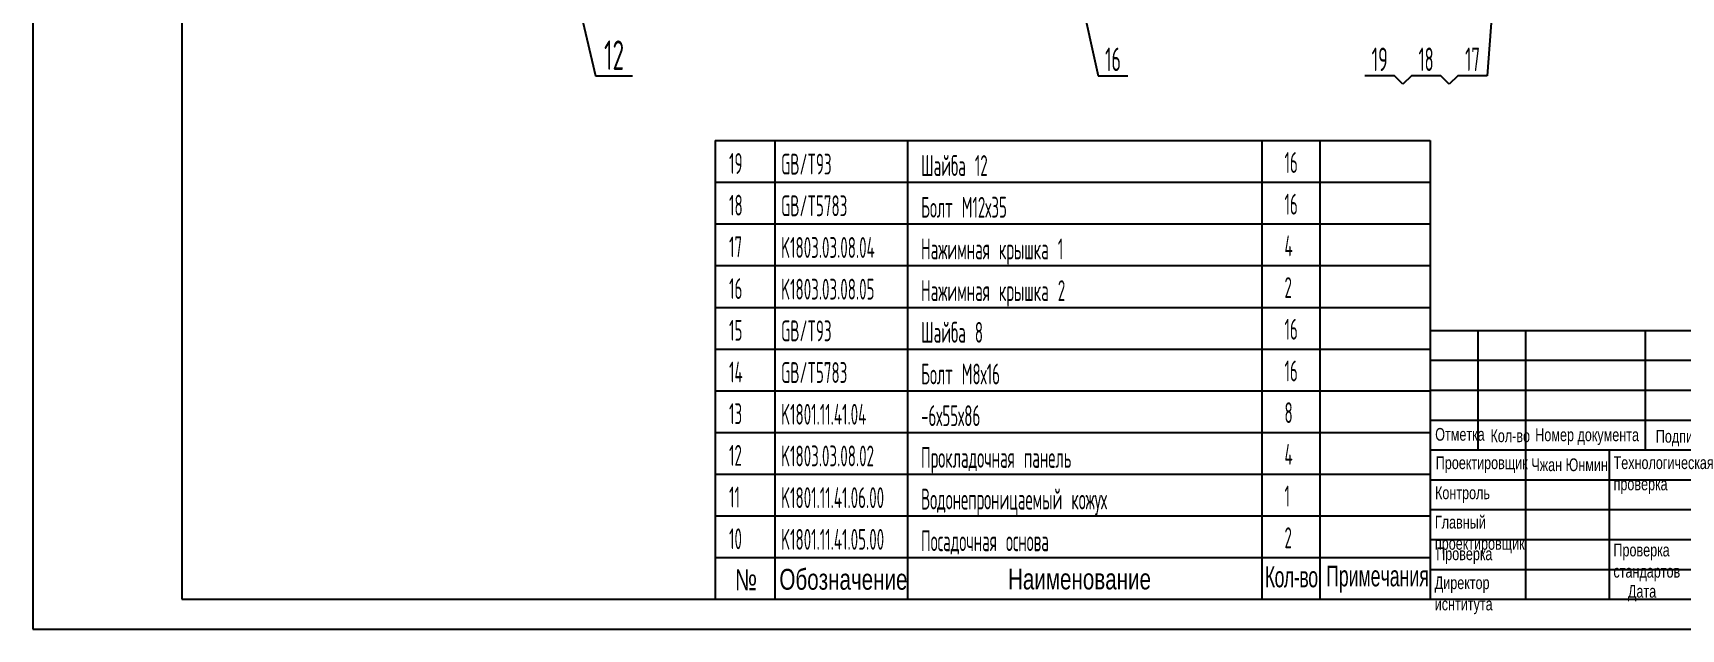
# Model space of a CAD drawing. Extents: x 0 to 4200, y -116 to 2970.
# Drawn here: x 0 to 2765, y 0 to 1001 of the extents above; entities that cross this region are included whole.
import ezdxf
from ezdxf.enums import TextEntityAlignment as Align

# ---------------------------------------------------------------- set-up
doc = ezdxf.new("R2010")
doc.units = 0
doc.header["$LTSCALE"] = 100
doc.header["$MEASUREMENT"] = 0
doc.layers.get('0').update_dxf_attribs({"linetype": 'CONTINUOUS'})
for name, color, linetype in [('01', 7, 'CONTINUOUS'), ('02', 1, 'CONTINUOUS'), ('11', 3, 'CONTINUOUS'), ('THICK', 7, 'CONTINUOUS')]:
    doc.layers.add(name, color=color, linetype=linetype)
doc.styles.add('HZLIB', font='TXT.shx', dxfattribs={"width": 0.5, "height": 35})
doc.styles.get("Standard").update_dxf_attribs({"font": 'isocp.shx', "width": 0.707, "bigfont": 'intecad.shx'})

# ---------------------------------------------------------------- blocks, each defined once
blk = doc.blocks.new('*U148')
at = {"layer": '01'}
for points in [[(25, 292), (25, 5)], [(25, 5), (415, 5)]]:
    blk.add_lwpolyline(points, dxfattribs=at)
at = {"layer": '02'}
for points in [[(0, 297), (0, 0)], [(0, 0), (420, 0)]]:
    blk.add_lwpolyline(points, dxfattribs=at)

msp = doc.modelspace()

# ---------------------------------------------------------------- linework, layer by layer
for p, q in [((1144.665, 819.9999), (1144.665, 50)), ((1144.665, 819.9999), (2344.6651, 819.9999)), ((1244.665, 819.9999), (1244.665, 50)), ((1467.4153, 819.9999), (1467.4153, 50)), ((2062.1524, 819.9999), (2062.1524, 50)), ((2158.9935, 819.9999), (2158.9935, 50)), ((2344.6651, 819.9999), (2344.6651, 50)), ((1144.665, 749.9999), (2344.6651, 749.9999)), ((1144.665, 679.9999), (2344.6651, 679.9999)), ((1144.665, 609.9999), (2344.6651, 609.9999)), ((1144.665, 539.9999), (2344.6651, 539.9999)), ((1144.665, 470), (2344.6651, 470)), ((1144.665, 400), (2344.6651, 400)), ((1144.665, 330), (2344.6651, 330)), ((1144.665, 260), (2344.6651, 260)), ((1144.665, 190), (2344.6651, 190)), ((1144.665, 120), (2344.6651, 120)), ((1144.665, 120), (2344.6651, 120))]:
    msp.add_line(p, q)
at = {"layer": '02', "ltscale": 0.666667}
for p, q in [((1619.9997, 1683.666), (1787.382, 928.5468)), ((2495.6125, 1682.1232), (2440.2971, 928.5468)), ((800.0989, 1545.364), (944.0542, 928.5468)), ((944.0542, 928.5468), (1006.0542, 928.5468)), ((1787.382, 928.5468), (1836.982, 928.5468)), ((2284.5286, 928.5468), (2234.9286, 928.5468)), ((2298.6707, 914.4047), (2284.5286, 928.5468)), ((2312.8128, 928.5468), (2298.6707, 914.4047)), ((2362.4128, 928.5468), (2312.8128, 928.5468)), ((2376.555, 914.4047), (2362.4128, 928.5468)), ((2390.6971, 928.5468), (2376.555, 914.4047)), ((2440.2971, 928.5468), (2390.6971, 928.5468))]:
    msp.add_line(p, q, dxfattribs=at)
at = {"layer": 'THICK'}
for p, q in [((2343.296, 501.3337), (4150, 501.3337)), ((2424.8762, 501.1161), (2424.8762, 501.3337)), ((2424.9022, 300.741), (2424.9022, 501.3337)), ((2505.1393, 50), (2505.1393, 501.3337)), ((2705.7321, 300.741), (2705.7321, 501.3337)), ((2344.6651, 350.8892), (2946.4434, 350.8892)), ((2344.6651, 300.741), (2946.4434, 300.741)), ((2645.5542, 50), (2645.5542, 300.741)), ((537.961, 50), (2344.6651, 50)), ((2344.6651, 50), (4150, 50))]:
    msp.add_line(p, q, dxfattribs=at)
at = {"layer": 'THICK', "color": 3}
for p, q in [((2344.6651, 451.1855), (2946.4434, 451.1855)), ((2344.6651, 401.0373), (2946.4434, 401.0373)), ((2344.6651, 250.5928), (2946.4434, 250.5928)), ((2344.6651, 200.4446), (2946.4434, 200.4446)), ((2344.6651, 150.2964), (2946.4434, 150.2964)), ((2344.6651, 100.1482), (2946.4434, 100.1482))]:
    msp.add_line(p, q, dxfattribs=at)

# ---------------------------------------------------------------- block references
at = {"layer": '02', "xscale": 10, "yscale": 10, "zscale": 10}
msp.add_blockref('*U148', (0, 0), dxfattribs=at)

# ---------------------------------------------------------------- texts
at = {"style": 'HZLIB', "width": 0.5}
for s, p in [('19', (1167.9984, 763.9999)), ('GB/T93', (1255.3064, 762.9759)), ('Шайба 12', (1490.1612, 760.5488)), ('16', (2099.9874, 765.6661)), ('18', (1167.9984, 693.9999)), ('GB/T5783', (1255.3064, 692.9859)), ('Болт М12х35', (1490.1612, 690.5588)), ('16', (2099.9874, 695.6761)), ('17', (1167.9984, 623.9999)), ('K1803.03.08.04', (1255.3064, 622.9959)), ('Нажимная крышка 1', (1490.1612, 620.5688)), ('4', (2099.9874, 625.6861)), ('16', (1167.9984, 553.9999)), ('K1803.03.08.05', (1255.3064, 553.0059)), ('Нажимная крышка 2', (1490.1612, 550.5788)), ('2', (2099.9874, 555.6961)), ('15', (1167.9984, 483.9999)), ('GB/T93', (1255.3064, 483.0159)), ('Шайба 8', (1490.1612, 480.5888)), ('16', (2099.9874, 485.7061)), ('14', (1167.9984, 414)), ('GB/T5783', (1255.3064, 413.0259)), ('Болт М8х16', (1490.1612, 410.5988)), ('16', (2099.9874, 415.7161)), ('13', (1167.9984, 344)), ('K1801.11.41.04', (1255.3064, 343.0359)), ('-6х55х86', (1490.1612, 340.6088)), ('8', (2099.9874, 345.7261)), ('12', (1167.9984, 274)), ('K1803.03.08.02', (1255.3064, 273.0459)), ('Прокладочная панель', (1490.1612, 270.6188)), ('4', (2099.9874, 275.7361)), ('11', (1167.9984, 204)), ('K1801.11.41.06.00', (1255.3064, 203.0559)), ('Водонепроницаемый кожух', (1490.1612, 200.6288)), ('1', (2099.9874, 205.7461)), ('10', (1167.9984, 134)), ('K1801.11.41.05.00', (1255.3064, 133.0659)), ('2', (2099.9874, 135.7561)), ('Посадочная основа', (1490.1612, 130.6388))]:
    msp.add_text(s, height=35, dxfattribs=at).set_placement(p)
at = {"layer": '01', "char_height": 21.385728, "attachment_point": 1}
for s, insert in [('{\\fArial|b0|i0|c204|p34;Отметка}', (2352.8553, 337.527)), ('{\\fArial|b0|i0|c204|p34;Кол-во}', (2445.5985, 335.0669)), ('{\\fArial|b0|i0|c204|p34;Номер документа}', (2520.7217, 336.7125)), ('{\\fArial|b0|i0|c204|p34;Подпись}', (2723.0073, 334.2469)), ('{\\fArial|b0|i0|c204|p34;Проектировщик}', (2353.7964, 289.7575)), ('{\\fArial|b0|i0|c204|p34;\\C3;Чжан Юнмин}', (2514.1592, 286.4719)), ('{\\fArial|b0|i0|c204|p34;Технологическая\\Pпроверка}', (2652.1243, 289.9183)), ('{\\fArial|b0|i0|c204|p34;Контроль}', (2352.5681, 239.3842)), ('{\\fArial|b0|i0|c204|p34;Главный\\Pпроектировщик}', (2352.3787, 190.1612)), ('{\\fArial|b0|i0|c204|p34;Проверка\\Pстандартов}', (2651.9195, 143.3281)), ('{\\fArial|b0|i0|c204|p34;Проверка}', (2354.4687, 136.9742)), ('{\\fArial|b0|i0|c204|p34;Директор\\Pиснтитута}', (2352.0497, 88.3847)), ('{\\fArial|b0|i0|c204|p34;Дата}', (2676.2173, 74.0906))]:
    msp.add_mtext(s, dxfattribs=dict(at, insert=insert))
at = {"layer": '02', "char_height": 35, "attachment_point": 1}
for s, insert in [('{\\fArial|b0|i0|c204|p34;\\C0;№}', (1177.8963, 100.1857)), ('{\\fArial|b0|i0|c204|p34;\\C0;Обозначение}', (1252.4586, 101.0425)), ('{\\fArial|b0|i0|c204|p34;\\C0;Наименование}', (1636.042, 101.5482)), ('{\\fArial|b0|i0|c204|p34;\\W0.607;\\T0.95;\\C0;Кол-во}', (2066.9352, 105.1589)), ('{\\fArial|b0|i0|c204|p34;\\W0.607;\\C0;Примечания}', (2169.792, 106.671))]:
    msp.add_mtext(s, dxfattribs=dict(at, insert=insert))
at = {"layer": '11', "ltscale": 0.666667}
for s, height, width, p, p2 in [('12', 49.49747, 0.611465, (958.2557, 938.5468), (991.8527, 938.5468)), ('16', 39.59798, 0.610556, (1798.8895, 936.5468), (1825.4745, 936.5468)), ('19', 39.59798, 0.612447, (2246.1283, 936.5468), (2273.3288, 936.5468)), ('18', 39.59798, 0.606, (2325.0148, 936.5468), (2350.2109, 936.5468)), ('17', 39.59798, 0.606, (2402.899, 936.5468), (2428.0952, 936.5468))]:
    msp.add_text(s, height=height, dxfattribs=dict(at, width=width)).set_placement(p, p2, align=Align.FIT)

doc.saveas('drawing.dxf')
